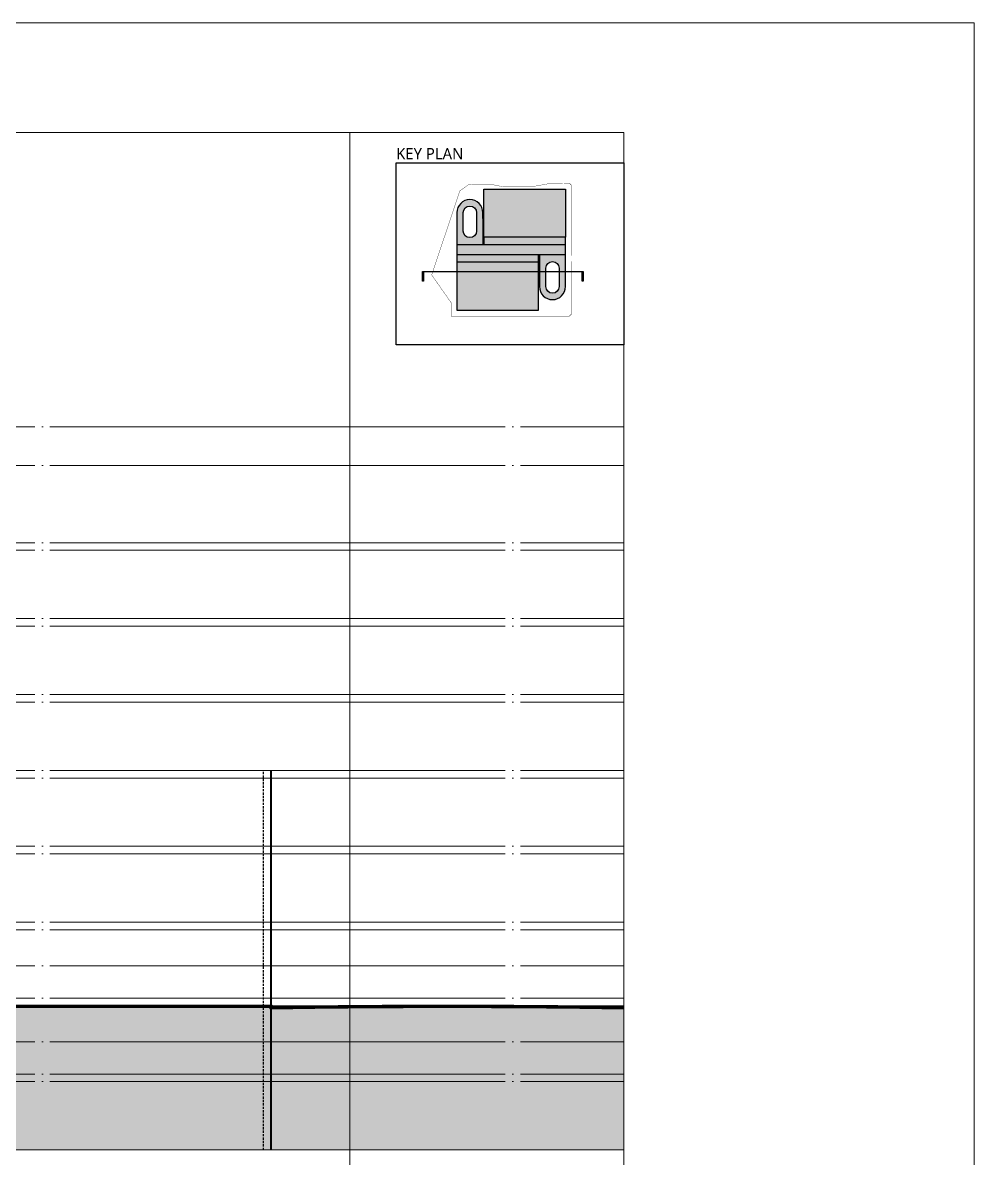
# Model space of a CAD drawing. Header units: millimetres. Extents: x 0 to 420000, y 0 to 297000.
# Drawn here: x 294614 to 420000, y 147403 to 297000 of the extents above; entities that cross this region are included whole.
import ezdxf
from ezdxf.enums import TextEntityAlignment as Align

# ---------------------------------------------------------------- set-up
doc = ezdxf.new("R2010")
doc.units = ezdxf.units.MM
for name, pattern in [('CEN', [62, 60, -1, 0, -1]), ('DASHDOTX2', [2, 1, -0.5, 0, -0.5]), ('DASHEDX2', [1.5, 1, -0.5]), ('JIS_09_15', [18.9, 15, -0.9, 0.6, -0.9, 0.6, -0.9]), ('PHANTOM', [63.5, 31.75, -6.35, 6.35, -6.35, 6.35, -6.35])]:
    doc.linetypes.add(name, pattern=pattern)
for name, color, linetype, lineweight in [('A-AXIS-LINE', 1, 'CEN', 15), ('A-BOND-LIN1', 4, 'DASHDOTX2', 25), ('A-BOND-LIN2', 4, 'DASHEDX2', 25), ('A-GRND', 2, 'Continuous', 40)]:
    doc.layers.add(name, color=color, linetype=linetype, lineweight=lineweight)
doc.layers.add('A-XXXX-NPLT', color=144, linetype='Continuous', lineweight=15, plot=False)
doc.layers.add('A-XXXX-SOLD', color=252, linetype='Continuous')
doc.layers.add('색상', color=7, linetype='Continuous')
doc.styles.add('맑은고딕', font='')
doc.styles.get('맑은고딕').set_extended_font_data('Malgun Gothic')

# ---------------------------------------------------------------- blocks, each defined once
blk = doc.blocks.new('axis(220316)')
at = {"layer": 'A-AXIS-LINE', "ltscale": 1000}
for p, q in [((4631788.1, -355868.7), (4955413.1, -355868.7)), ((4631788.1, -360968.7), (4955413.1, -360968.7)), ((4631788.1, -371118.7), (4955413.1, -371118.7)), ((4631788.1, -372118.7), (4955413.1, -372118.7)), ((4631788.1, -381118.7), (4955413.1, -381118.7)), ((4631788.1, -382118.7), (4955413.1, -382118.7)), ((4631788.1, -391118.7), (4955413.1, -391118.7)), ((4631788.1, -392118.7), (4955413.1, -392118.7)), ((4631788.1, -401118.7), (4955413.1, -401118.7)), ((4631788.1, -402118.7), (4955413.1, -402118.7)), ((4631788.1, -411118.7), (4955413.1, -411118.7)), ((4631788.1, -412118.7), (4955413.1, -412118.7)), ((4631788.1, -421118.7), (4955413.1, -421118.7)), ((4631788.1, -422118.7), (4955413.1, -422118.7)), ((4631788.1, -426868.7), (4955413.1, -426868.7)), ((4631788.1, -431118.7), (4955413.1, -431118.7)), ((4631788.1, -432118.7), (4955413.1, -432118.7)), ((4631788.1, -436868.7), (4955413.1, -436868.7)), ((4631788.1, -441118.7), (4955413.1, -441118.7)), ((4631788.1, -442118.7), (4955413.1, -442118.7))]:
    blk.add_line(p, q, dxfattribs=at)

msp = doc.modelspace()

# ---------------------------------------------------------------- hatches: boundary and pattern name
h = msp.add_hatch(color=253)
h.dxf.hatch_style = 1
h.paths.add_polyline_path([(366128.3, 275076.7), (355372.7, 275076.7), (355372.7, 268764.8), (366128.3, 268764.8)])
h.paths.add_polyline_path([(362580.8, 265452.2), (351825.3, 265452.2), (351825.3, 259141.1), (362580.8, 259141.1)])
at = {"ltscale": 100}
h = msp.add_hatch(color=2, dxfattribs=at)
h.dxf.hatch_style = 1
h.paths.add_polyline_path([(368310.8, 264243.1), (368310.8, 262930.6), (368442, 262930.6), (368442, 264243.1)])
h.paths.add_polyline_path([(347288.1, 264243.1), (347288.1, 262930.6), (347419.4, 262930.6), (347419.4, 264243.1)])
at = {"layer": 'A-XXXX-SOLD'}
h = msp.add_hatch(color=256, dxfattribs=at)
h.dxf.hatch_style = 1
edge = h.paths.add_edge_path()
edge.add_line((110962.5, 156300), (110962.5, 156300))
edge.add_line((110962.5, 156300), (110962.5, 167200))
edge.add_line((110962.5, 167200), (111512.5, 167200))
edge.add_line((111512.5, 167200), (111512.5, 167300))
edge.add_line((111512.5, 167300), (100372.7, 167300))
edge.add_line((100372.7, 167300), (100372.7, 167078.1))
edge.add_arc((94222.7, 81943.7), 85356.2, 85.868204, 94.131796)
edge.add_line((88072.7, 167078.1), (88072.7, 167300))
edge.add_line((88072.7, 167300), (50205.2, 167300))
edge.add_line((50205.2, 167300), (50205.2, 148500))
edge.add_line((50205.2, 148500), (373825, 148500))
edge.add_line((373825, 148500), (373825, 167100))
edge.add_arc((350657.4, -1174940.9), 1342240.9, 89.0110046, 91.0020244)
edge.add_line((327184.7, 167094.7), (327184.7, 167300))
edge.add_line((327184.7, 167300), (289062.5, 167300))
edge.add_line((289062.5, 167300), (289062.5, 157450))
edge.add_line((289062.5, 157450), (154962.5, 157450))
edge.add_line((154962.5, 157450), (154962.5, 167300))
edge.add_line((154962.5, 167300), (153912.5, 167300))
edge.add_line((153912.5, 167300), (153912.5, 158450))
edge.add_line((153912.5, 158450), (146148.2, 158450))
edge.add_line((146148.2, 158450), (145148.2, 157400))
edge.add_line((145148.2, 157400), (130911, 157400))
edge.add_line((130911, 157400), (129911, 156100))
edge.add_line((129911, 156100), (110962.5, 156100))
edge.add_line((110962.5, 156100), (110962.5, 156300))
at = {"layer": '색상'}
h = msp.add_hatch(color=254, dxfattribs=at)
h.dxf.hatch_style = 1
h.paths.add_polyline_path([(355251.5, 271981.5, 0.41421356), (353538.4, 273694.6, 0.41421356), (351825.3, 271981.5), (351825.3, 271213.8), (351825.3, 267795.7), (355251.5, 267795.7)])
h.paths.add_polyline_path([(353538.4, 268684.5, -0.41421356), (352665.7, 269557.3), (352665.7, 270324.9), (352665.7, 271133), (352665.7, 271981.5, -0.41421356), (353538.4, 272854.2, -0.41421356), (354411.1, 271981.5), (354411.1, 271213.8), (354411.1, 270405.8), (354411.1, 269557.3, -0.41421356)], flags=16)
h.paths.add_polyline_path([(366128.3, 268764.8), (355372.7, 268764.8), (355372.7, 267795.7), (366128.3, 267795.7)])
h.paths.add_polyline_path([(366128.3, 267795.7), (351825.3, 267795.7), (351825.3, 266421.9), (366128.3, 266421.9)])
h.paths.add_polyline_path([(362580.8, 266421.9), (351825.3, 266421.9), (351825.3, 265452.2), (362580.8, 265452.2)])
h.paths.add_polyline_path([(366128.3, 266421.9), (362702, 266421.9), (362702, 263892.6), (362702, 262236.1, 0.41421356), (364415.2, 260522.9, 0.41421356), (366128.3, 262236.1), (366128.3, 263084.5), (366128.3, 263892.6)])
h.paths.add_polyline_path([(365287.9, 264660.3), (365287.9, 263892.6), (365287.9, 263084.5), (365287.9, 262236.1, -0.41421356), (364415.2, 261363.3, -0.41421356), (363542.4, 262236.1), (363542.4, 263003.7), (363542.4, 263811.8), (363542.4, 264660.3, -0.41421356), (364415.2, 265533, -0.41421356)], flags=16)

# ---------------------------------------------------------------- linework, layer by layer
for p, q in [((351825.3, 271981.5), (351825.3, 271213.8)), ((351825.3, 271213.8), (351825.3, 265452.2)), ((355251.5, 271981.5), (355251.5, 267795.7)), ((355251.5, 271213.8), (355251.5, 271981.5)), ((351825.3, 267795.7), (366128.3, 267795.7)), ((355372.7, 268764.8), (355372.7, 267795.7)), ((366128.3, 263892.6), (366128.3, 268764.8)), ((366128.3, 266421.9), (351825.3, 266421.9)), ((362580.8, 265452.2), (362580.8, 266421.9)), ((362702, 266421.9), (362702, 263892.6)), ((362702, 263892.6), (362702, 262236.1)), ((366128.3, 263084.5), (366128.3, 263892.6)), ((366128.3, 262236.1), (366128.3, 263084.5))]:
    msp.add_line(p, q)
at = {"ltscale": 100}
msp.add_lwpolyline([(373825, 278550), (373825, 254550), (343825, 254550), (343825, 278550)], close=True, dxfattribs=at)
for points in [[(355372.7, 275076.7), (366128.3, 275076.7), (366128.3, 268764.8), (355372.7, 268764.8)], [(351825.3, 259141.1), (362580.8, 259141.1), (362580.8, 265452.2), (351825.3, 265452.2)]]:
    msp.add_lwpolyline(points, close=True)
for points in [[(354411.1, 271981.5), (354411.1, 271213.8), (354411.1, 270405.8), (354411.1, 269557.3, -0.41421356), (353538.4, 268684.5, -0.41421356), (352665.7, 269557.3), (352665.7, 270324.9), (352665.7, 271133), (352665.7, 271981.5, -0.41421356), (353538.4, 272854.2, -0.41421356), (354411.1, 271981.5)], [(365287.9, 264660.3), (365287.9, 263892.6), (365287.9, 263084.5), (365287.9, 262236.1, -0.41421356), (364415.2, 261363.3, -0.41421356), (363542.4, 262236.1), (363542.4, 263003.7), (363542.4, 263811.8), (363542.4, 264660.3, -0.41421356), (364415.2, 265533, -0.41421356), (365287.9, 264660.3)]]:
    msp.add_lwpolyline(points, format="xyb", close=True)
at = {"color": 2, "ltscale": 100}
msp.add_lwpolyline([(347419.4, 264243.1), (347419.4, 262930.6), (347288.1, 262930.6), (347288.1, 264243.1), (368442, 264243.1), (368442, 262930.6), (368310.8, 262930.6), (368310.8, 264243.1)], dxfattribs=at)
for centre, start, end in [((353538.4, 271981.5), 90, 180), ((353538.4, 271981.5), 0, 90), ((364415.2, 262236.1), 180, 270), ((364415.2, 262236.1), 270, 0)]:
    msp.add_arc(centre, 1713.1, start, end)
at = {"layer": 'A-BOND-LIN1', "color": 1, "linetype": 'PHANTOM', "ltscale": 50, "const_width": 40.4}
msp.add_lwpolyline([(350156.2, 268699.2), (352202.7, 274834.9), (353317.7, 275636.4), (353862.3, 275717.7), (354828.5, 275710.4), (355608.1, 275714.5), (356288.2, 275714.7), (357412.6, 275486.9), (357862.1, 275396.1), (361648.1, 275389.3), (362254.6, 275493.6), (363092.9, 275640.5), (363726.9, 275757), (366685.8, 275811.7), (366976.9, 275518.4), (366976.3, 275435.6), (366975.8, 275325.2), (366973.9, 275027.5), (366961, 268695.2), (366912.5, 258606.7), (366623.7, 258322.9), (351081.6, 258322.9), (351069.4, 260114.3), (348504.3, 263768.7), (349559.2, 266928.9), (350004.4, 268262.6), (350150.5, 268699.2)], close=True, dxfattribs=at)
at = {"layer": 'A-BOND-LIN1', "linetype": 'JIS_09_15', "ltscale": 500, "const_width": 300}
msp.add_lwpolyline([(327329.5, 148500), (327329.5, 198500)], dxfattribs=at)
at = {"layer": 'A-BOND-LIN2', "ltscale": 300}
msp.add_lwpolyline([(326329.5, 148500), (326329.5, 198500)], dxfattribs=at)
at = {"layer": 'A-GRND'}
for points in [[(373825, 167300, 0.00863083), (327479.5, 167300), (327479.5, 167500), (288662.5, 167500)], [(373823.3, 167200, 0.00864978), (327379.5, 167198.3), (327379.5, 167400), (289062.5, 167400)], [(373821.5, 167100, 0.00866873), (327279.5, 167096.5), (327279.5, 167300), (289062.5, 167300)]]:
    msp.add_lwpolyline(points, format="xyb", dxfattribs=at)
at = {"layer": 'A-XXXX-NPLT'}
msp.add_line((14450, 148500), (373825, 148500), dxfattribs=at)
for points in [[(0, 297000), (420000, 297000), (420000, 0), (0, 0)], [(373825, 14450), (14450, 14450), (14450, 282550), (373825, 282550)], [(337700, 282550), (78800, 282550), (78800, 148500), (337700, 148500)], [(337700, 148500), (78800, 148500), (78800, 14450), (337700, 14450)]]:
    msp.add_lwpolyline(points, close=True, dxfattribs=at)

# ---------------------------------------------------------------- block references
at = {"layer": 'A-AXIS-LINE'}
msp.add_blockref('axis(220316)', (-4581588.1, 599618.7), dxfattribs=at)

# ---------------------------------------------------------------- texts
at = {"ltscale": 100, "style": '맑은고딕'}
msp.add_text('KEY PLAN', height=1500, dxfattribs=at).set_placement((343825, 278550), align=Align.BOTTOM_LEFT)

doc.saveas('drawing.dxf')
